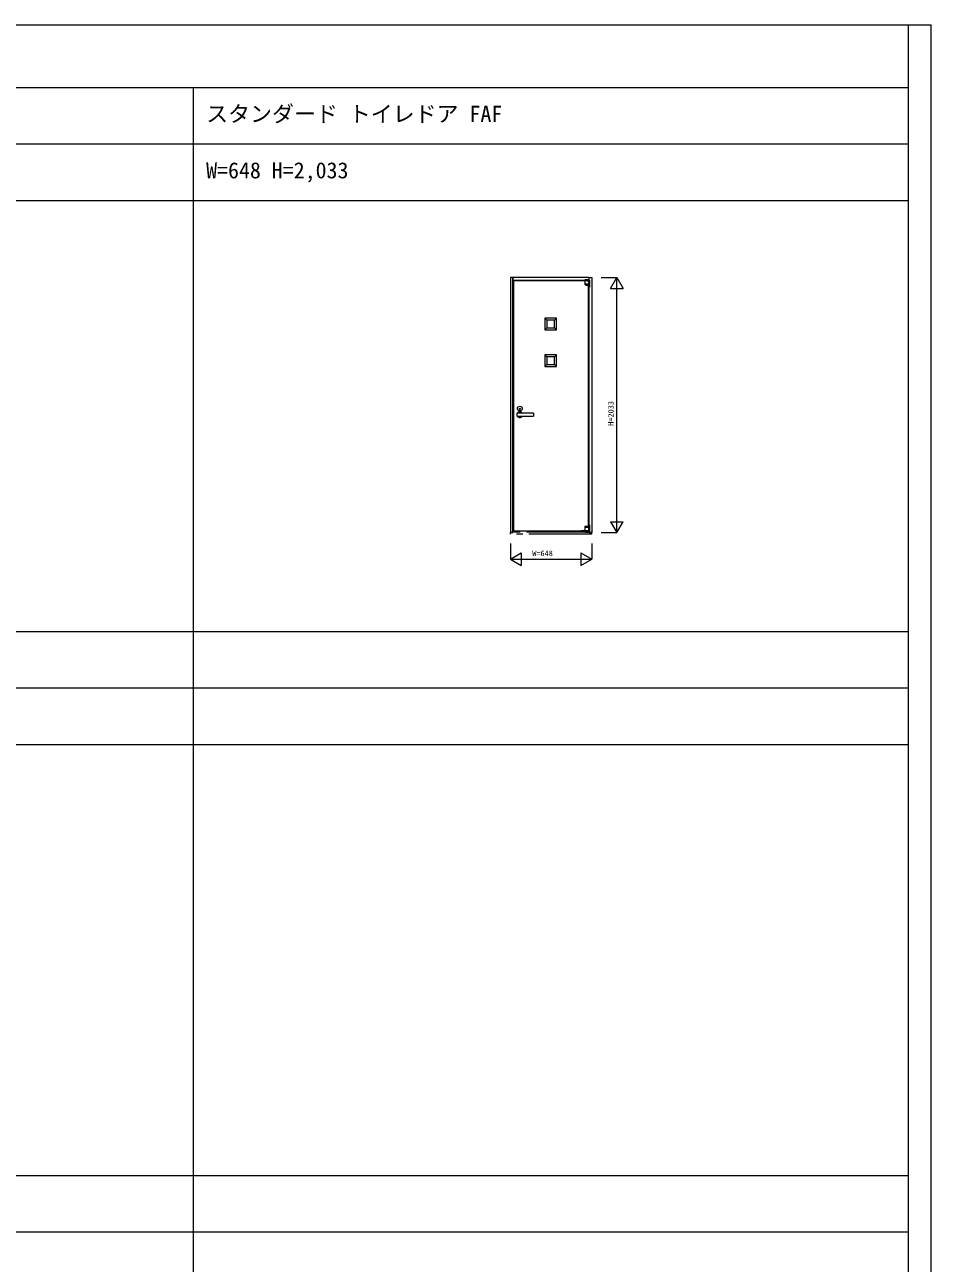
# Model space of a CAD drawing. Units: millimetres, scale not verified. Extents: x -14341 to 14341, y -10000 to 10000.
# Drawn here: x 7114 to 14341, y 130 to 10000 of the extents above; entities that cross this region are included whole.
import ezdxf
from ezdxf.enums import TextEntityAlignment as Align

# ---------------------------------------------------------------- set-up
doc = ezdxf.new("R2010")
doc.units = ezdxf.units.MM
doc.header["$LTSCALE"] = 50
doc.linetypes.add('USER2', pattern=[15, 10, -1, 1, -1, 1, -1])
doc.layers.add('0-0_0', color=7, linetype='Continuous')
for name, color, linetype, lineweight in [('0-1_YKK_F1', 7, 'Continuous', 18), ('0-2_YKK_A1', 4, 'Continuous', 18), ('0-3_YKK_N1', 2, 'Continuous', 18)]:
    doc.layers.add(name, color=color, linetype=linetype, lineweight=lineweight)
doc.styles.add('ＭＳ ゴシック', font='')
doc.styles.get('ＭＳ ゴシック').set_extended_font_data('MS Gothic')

msp = doc.modelspace()

# ---------------------------------------------------------------- linework, layer by layer
at = {"layer": '0-1_YKK_F1'}
for p, q in [((-14340.01, 10000), (14341.01, 10000)), ((14159.99, -10000), (14159.99, 10000)), ((14341.01, -10000), (14341.01, 10000)), ((-14340.01, 9500), (14159.99, 9500)), ((8459.99, -10000), (8459.99, 9500)), ((-14340.01, 9050), (14159.99, 9050)), ((-14340.01, 8600), (14159.99, 8600)), ((-14340.01, 5165), (14159.99, 5165)), ((-14340.01, 4715), (14159.99, 4715)), ((-14340.01, 4265), (14159.99, 4265)), ((-14340.01, 830), (14159.99, 830)), ((-14340.01, 380), (14159.99, 380))]:
    msp.add_line(p, q, dxfattribs=at)
at = {"layer": '0-2_YKK_A1'}
for p, q in [((11579, 7957.9), (11579, 7958.8)), ((11579.9, 7958.8), (11579, 7958.8)), ((11579, 7958.8), (11579, 7933.3)), ((11579, 7933.3), (11610, 7933.3)), ((11579, 7932.3), (11579, 7931.3)), ((11579, 7932.3), (11579.9, 7932.3)), ((11586.73, 7925), (11579.4, 7930.5)), ((11579.6, 7932.3), (11579.6, 7933.3)), ((11607.17, 7932.3), (11579.9, 7932.3)), ((11580.79, 7960.5), (11580.79, 7958.8)), ((11583.09, 7966), (11583.09, 7969)), ((11583.09, 7969), (11609.09, 7969)), ((11583.09, 7966), (11609.09, 7966)), ((11583.09, 7964.22), (11583.09, 7966)), ((11583.09, 7965), (11592.59, 7965)), ((11592.59, 7966), (11592.59, 7958.8)), ((11599.59, 7962), (11592.59, 7962)), ((11599.59, 7958.8), (11599.59, 7966)), ((11599.59, 7965), (11609.09, 7965)), ((11609.09, 7962), (11599.59, 7962)), ((11609.39, 7959.1), (11599.59, 7959.1)), ((11605.31, 7924.8), (11609, 7924.8)), ((11609.65, 7958.8), (11607.17, 7958.8)), ((11609.65, 7932.3), (11607.17, 7932.3)), ((11607.79, 7924.8), (11608, 7924.8)), ((11608.99, 5996.07), (11608.99, 7924.88)), ((11609.09, 7966), (11609.09, 7969)), ((11609.09, 7966), (11609.09, 7964.22)), ((11611.99, 7965), (11609.09, 7965)), ((11609.09, 7964.22), (11609.09, 7962)), ((11609.09, 7962), (11611.99, 7962)), ((11609.39, 7958.8), (11609.39, 7959.1)), ((11609.4, 7932.3), (11609.4, 7933.3)), ((11609.4, 7932.3), (11609.4, 7933.3)), ((11609.65, 7932.3), (11610, 7932.3)), ((11610, 7933.3), (11610, 7958.8)), ((11610, 7925.8), (11610, 7932.3)), ((11613.99, 7964.58), (11613.99, 7965.5)), ((11613.99, 7954), (11613.99, 7960)), ((11613.99, 7960), (11616.99, 7960)), ((11613.99, 6014), (11613.99, 7960)), ((11613.99, 7946), (11613.99, 7952)), ((11613.99, 7946), (11613.99, 7916)), ((11616.99, 7965), (11616.99, 7961)), ((11616.99, 7961), (11616.99, 7960)), ((11616.99, 7954), (11616.99, 7960)), ((11616.99, 7952), (11616.99, 7946)), ((11616.99, 7916), (11616.99, 7946)), ((11616.99, 7916), (11616.99, 7910)), ((11260.49, 7660.5), (11260.49, 7568.5)), ((11352.49, 7660.5), (11260.49, 7660.5)), ((11276.49, 7644.5), (11260.49, 7660.5)), ((11276.49, 7644.5), (11276.49, 7584.5)), ((11336.49, 7644.5), (11276.49, 7644.5)), ((11336.49, 7644.5), (11352.49, 7660.5)), ((11276.49, 7584.5), (11260.49, 7568.5)), ((11336.49, 7584.5), (11352.49, 7568.5)), ((11260.49, 7368.5), (11260.49, 7276.5)), ((11352.49, 7368.5), (11260.49, 7368.5)), ((11276.49, 7352.5), (11260.49, 7368.5)), ((11276.49, 7352.5), (11276.49, 7292.5)), ((11336.49, 7352.5), (11276.49, 7352.5)), ((11336.49, 7352.5), (11352.49, 7368.5)), ((11276.49, 7292.5), (11260.49, 7276.5)), ((11336.49, 7292.5), (11352.49, 7276.5)), ((11059.99, 6933.98), (11059.99, 6943.02)), ((11061.99, 6943.02), (11059.99, 6943.02)), ((11059.99, 6933.98), (11061.99, 6933.98)), ((11061.99, 6933.98), (11061.99, 6943.02)), ((11039.99, 6897.75), (11039.99, 6903.5)), ((11039.99, 6887.25), (11039.99, 6897.75)), ((11039.99, 6881.5), (11039.99, 6887.25)), ((11168.99, 6904.5), (11040.99, 6904.5)), ((11040.99, 6880.5), (11168.99, 6880.5)), ((11169.99, 6903.5), (11169.99, 6897.75)), ((11549.39, 5965.9), (11549.39, 5966.5)), ((11555.39, 5965.9), (11549.39, 5965.9)), ((11580.79, 5965.9), (11555.39, 5965.9)), ((11578.99, 6001.2), (11578.99, 5993.7)), ((11609.09, 5993.7), (11578.99, 5993.7)), ((11609.09, 5992.7), (11578.99, 5992.7)), ((11581.82, 5966.2), (11579.34, 5966.2)), ((11579.59, 5993.7), (11579.59, 5992.7)), ((11583.68, 6002.2), (11579.99, 6002.2)), ((11587.59, 5966.2), (11581.82, 5966.2)), ((11588.27, 6002.2), (11583.68, 6002.2)), ((11584.59, 5962), (11584.59, 5959)), ((11584.59, 5959), (11616.99, 5959)), ((11592.99, 6002.2), (11588.27, 6002.2)), ((11592.09, 5962.3), (11592.09, 5962)), ((11601.62, 6002.2), (11592.99, 6002.2)), ((11599.09, 5962), (11599.09, 5962.3)), ((11601.13, 6002.2), (11601.02, 6002.2)), ((11601.99, 5962.3), (11601.99, 5964.3)), ((11609.65, 5995.5), (11602.27, 6001.95)), ((11602.66, 5966.2), (11609.09, 5966.2)), ((11604.79, 5964.3), (11604.79, 5966.2)), ((11608.19, 5965.9), (11604.79, 5965.9)), ((11608.19, 5965.9), (11608.39, 5965.9)), ((11609.99, 5993.7), (11609.09, 5993.7)), ((11609.09, 5966.2), (11609.99, 5966.2)), ((11609.39, 5992.7), (11609.39, 5993.7)), ((11609.39, 5993.7), (11609.39, 5992.7)), ((11609.59, 5962), (11611.99, 5962)), ((11609.99, 5993.7), (11609.99, 5994.75)), ((11609.99, 5959), (11612.39, 5959)), ((11613.99, 6014), (11613.99, 5964)), ((11613.99, 6014), (11616.99, 6014)), ((11613.99, 5952.5), (11613.99, 5956.4)), ((11616.99, 6014), (11616.99, 5952.5)), ((11616.99, 5972), (11616.99, 5970)), ((11616.99, 5970), (11616.99, 5964))]:
    msp.add_line(p, q, dxfattribs=at)
at = {"layer": '0-2_YKK_A1', "linetype": 'USER2'}
for p, q in [((10985.99, 5940.5), (10985.99, 5952.5)), ((11005.99, 5952.5), (10985.99, 5952.5)), ((11633.99, 5940.5), (10985.99, 5940.5)), ((11613.99, 5956), (11005.99, 5956)), ((11005.99, 5956), (11005.99, 5952.5)), ((11613.99, 5956), (11613.99, 5952.5)), ((11613.99, 5952.5), (11633.99, 5952.5)), ((11633.99, 5940.5), (11633.99, 5952.5))]:
    msp.add_line(p, q, dxfattribs=at)
at = {"layer": '0-2_YKK_A1'}
msp.add_lwpolyline([(10985.99, 5952.5), (11005.99, 5952.5), (11005.99, 7985.5), (10985.99, 7985.5)], close=True, dxfattribs=at)
for points in [[(11609.09, 7965.5), (11613.99, 7965.5), (11613.99, 7985.5), (11005.99, 7985.5), (11005.99, 7965.5), (11583.09, 7965.5)], [(11580.79, 7960.5), (11010.99, 7960.5), (11010.99, 5966.5), (11578.99, 5966.5)], [(11607.17, 7958.8), (11586.33, 7958.8), (11579.9, 7958.8)], [(11592.59, 7959.1), (11580.79, 7959.1), (11580.79, 7958.8)], [(11592.59, 7962), (11583.09, 7962), (11583.09, 7964.22)], [(11587.33, 7924.8), (11596, 7924.8), (11600.72, 7924.8), (11605.31, 7924.8)], [(11596.89, 7958.8), (11599.77, 7958.8), (11602.13, 7958.8)], [(11610, 7957.9), (11610, 7958.8), (11609.65, 7958.8)], [(11613.99, 7985.5), (11633.99, 7985.5), (11633.99, 5952.5), (11613.99, 5952.5)], [(11616.99, 7965), (11613.99, 7965), (11613.99, 7964.58)], [(11616.99, 7954), (11616.99, 7952), (11613.99, 7952), (11613.99, 7954)], [(11616.99, 7910), (11613.99, 7910), (11613.99, 7916)], [(11616.99, 7965), (11616.99, 7945.4), (11616.99, 7910)], [(11260.49, 7568.5), (11352.49, 7568.5), (11352.49, 7660.5)], [(11276.49, 7584.5), (11336.49, 7584.5), (11336.49, 7644.5)], [(11260.49, 7276.5), (11352.49, 7276.5), (11352.49, 7368.5)], [(11276.49, 7292.5), (11336.49, 7292.5), (11336.49, 7352.5)], [(11169.99, 6897.75), (11169.99, 6887.25), (11169.99, 6881.5)], [(11578.99, 5992.7), (11578.99, 5966.2), (11579.34, 5966.2)], [(11587.19, 5965.9), (11580.79, 5965.9), (11580.79, 5966.2)], [(11584.59, 5962), (11606.59, 5962), (11609.59, 5962)], [(11584.59, 5959), (11584.59, 5956.4), (11616.99, 5956.4)], [(11587.19, 5966.2), (11587.19, 5964.3), (11604.79, 5964.3)], [(11602.66, 5966.2), (11592.99, 5966.2), (11587.59, 5966.2)], [(11589.99, 5964.3), (11589.99, 5962.3), (11601.99, 5962.3)], [(11609.39, 5966.2), (11609.39, 5965.9), (11608.39, 5965.9)], [(11609.99, 5966.2), (11609.99, 5992.7), (11609.09, 5992.7)]]:
    msp.add_lwpolyline(points, dxfattribs=at)
for centre, radius in [((11060.99, 6941.5), 19), ((11060.99, 6938.5), 5.05)]:
    msp.add_circle(centre, radius, dxfattribs=at)
for centre, radius, start, end in [((11580, 7931.3), 1, 180, 233.1301), ((11587.33, 7925.8), 1, 233.1301, 270), ((11609, 7925.8), 1, 270, 0), ((11611.99, 7960), 5, 0, 90), ((11611.99, 7960), 2, 0, 90), ((11060.99, 6892.5), 23.5, 30.70636, 149.36289), ((11060.99, 6892.5), 23.5, 153.33134, 206.66866), ((11040.99, 6903.5), 1, 90, 180), ((11040.99, 6881.5), 1, 180, 270), ((11060.99, 6892.5), 23.5, 210.63711, 329.29364), ((11168.99, 6903.5), 1, 0, 90), ((11168.99, 6881.5), 1, 270, 0), ((11579.99, 6001.2), 1, 90, 180), ((11601.62, 6001.2), 1, 48.81407, 90), ((11608.99, 5994.75), 1, 0, 48.81407), ((11611.99, 5964), 2, 270, 0), ((11611.99, 5964), 5, 270, 0)]:
    msp.add_arc(centre, radius, start, end, dxfattribs=at)
at = {"layer": '0-3_YKK_N1'}
for p, q in [((11708.99, 7985.5), (11833.99, 7985.5)), ((11783.99, 7898.9), (11833.99, 7985.5)), ((11783.99, 7898.9), (11883.99, 7898.9)), ((11833.99, 5952.5), (11833.99, 7985.5)), ((11833.99, 7985.5), (11883.99, 7898.9)), ((11783.99, 6039.1), (11833.99, 5952.5)), ((11783.99, 6039.1), (11883.99, 6039.1)), ((11833.99, 5952.5), (11883.99, 6039.1)), ((11708.99, 5952.5), (11833.99, 5952.5)), ((10985.99, 5865.5), (10985.99, 5740.5)), ((11633.99, 5865.5), (11633.99, 5740.5)), ((10985.99, 5740.5), (11072.59, 5790.5)), ((10985.99, 5740.5), (11633.99, 5740.5)), ((10985.99, 5740.5), (11072.59, 5690.5)), ((11072.59, 5790.5), (11072.59, 5690.5)), ((11547.39, 5790.5), (11547.39, 5690.5)), ((11547.39, 5790.5), (11633.99, 5740.5)), ((11547.39, 5690.5), (11633.99, 5740.5))]:
    msp.add_line(p, q, dxfattribs=at)

# ---------------------------------------------------------------- texts
at = {"layer": '0-0_0', "style": 'ＭＳ ゴシック'}
for s, p in [('スタンダード トイレドア FAF', (8559.99, 9187.5)), ('W=648 H=2,033', (8559.99, 8737.5))]:
    msp.add_text(s, height=128.3, dxfattribs=at).set_placement(p, align=Align.BOTTOM_LEFT)
at = {"layer": '0-3_YKK_N1', "color": 7, "style": 'ＭＳ ゴシック'}
msp.add_text('H=2033', height=43.99, rotation=90, dxfattribs=at).set_placement((11821.99, 6804), align=Align.BOTTOM_LEFT)
msp.add_text('W=648', height=43.99, dxfattribs=at).set_placement((11159.99, 5752.5), align=Align.BOTTOM_LEFT)

doc.saveas('drawing.dxf')
